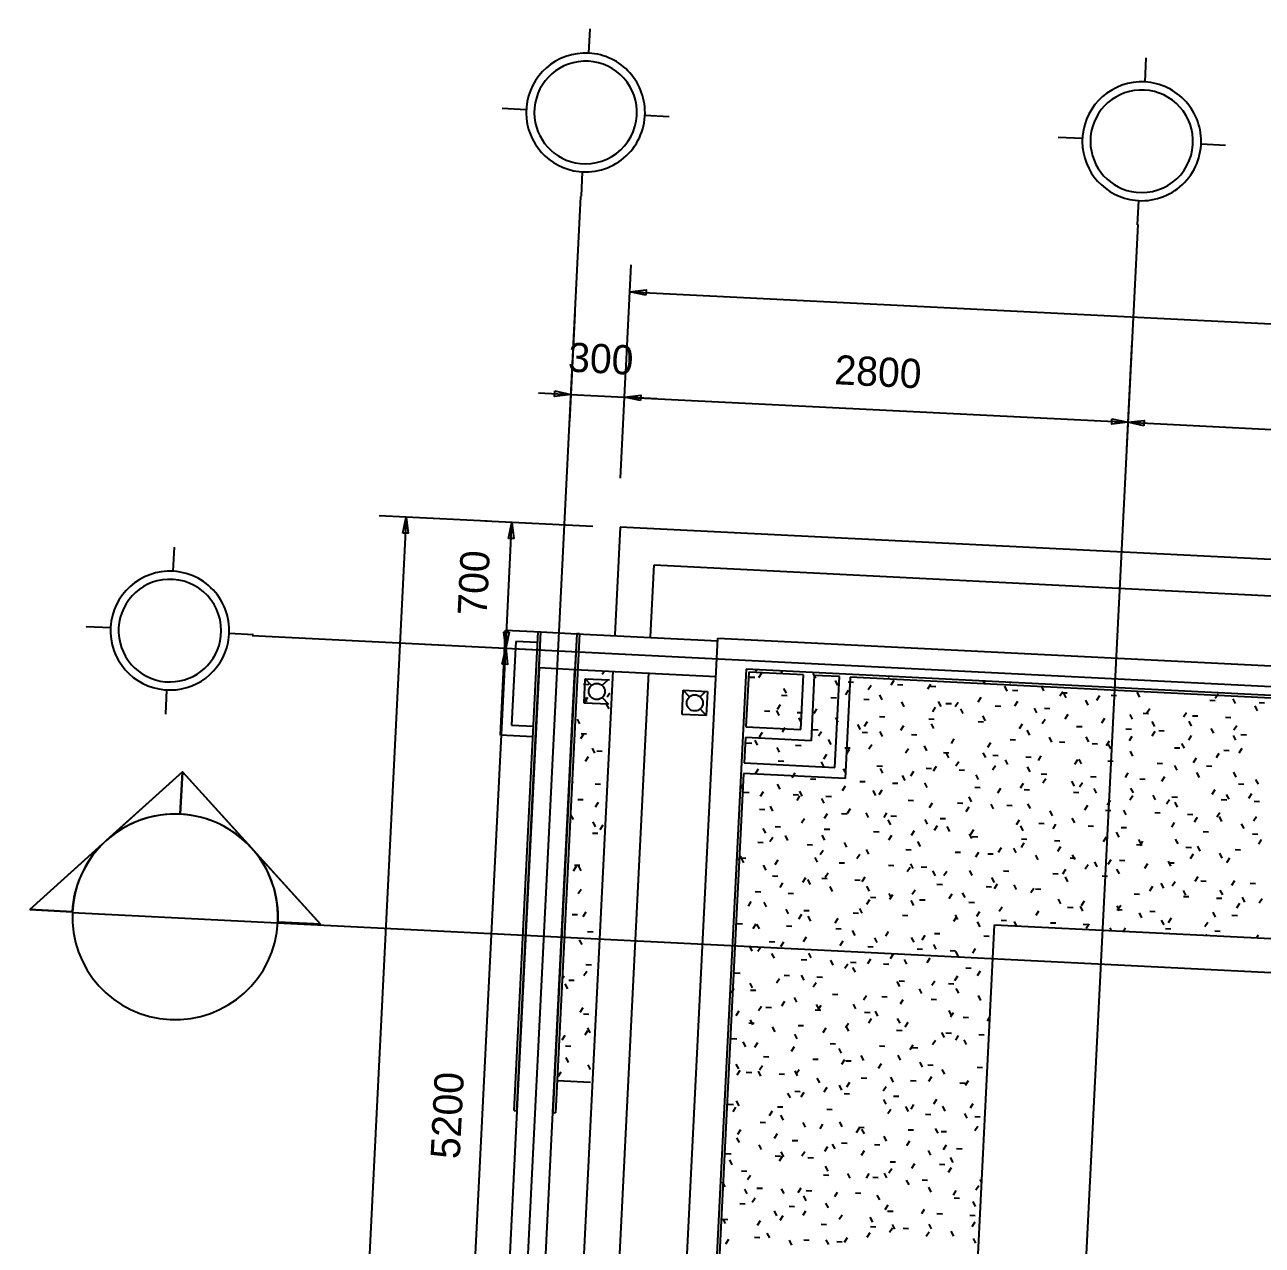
# Model space of a CAD drawing. Extents: x 549999 to 550212, y 1838161 to 1838467.
# Drawn here: x 550154.16 to 550161.04, y 1838355.11 to 1838361.9 of the extents above; entities that cross this region are included whole.
import ezdxf

# ---------------------------------------------------------------- set-up
doc = ezdxf.new("R2010")
doc.units = 0
for name, color, linetype in [('Level 13', 7, 'Continuous'), ('Level 15', 7, 'Continuous'), ('Level 17', 7, 'Continuous'), ('Level 18', 7, 'Continuous'), ('Level 19', 7, 'Continuous'), ('Level 20', 7, 'Continuous'), ('Level 27', 7, 'Continuous'), ('Level 36', 7, 'Continuous'), ('Level 4', 7, 'Continuous'), ('Level 6', 7, 'Continuous'), ('Level 8', 7, 'Continuous')]:
    doc.layers.add(name, color=color, linetype=linetype)

# ---------------------------------------------------------------- blocks, each defined once
blk = doc.blocks.new('FLOO13')
at = {"layer": 'Level 8'}
for p, q in [((1048.51, 1267.1), (-1101.49, 1267.1)), ((-1101.49, 1267.1), (-1101.49, 1207.1)), ((-1081.49, 1247.1), (1028.51, 1247.1)), ((-1081.49, 1207.1), (-1081.49, 1247.1)), ((-1101.49, 1187.1), (-1101.49, 687.1)), ((-1081.49, 687.1), (-1081.49, 1187.1))]:
    blk.add_line(p, q, dxfattribs=at)
blk = doc.blocks.new('GRID_3')
at = {"layer": 'Level 19'}
for p, q in [((0, 0.5169), (0, 0.3669)), ((-0.5169, 0), (-0.3669, 0)), ((0.5169, 0), (0.3669, 0)), ((0, -0.5169), (0, -0.3669))]:
    blk.add_line(p, q, dxfattribs=at)
for radius, start, end in [(0.3669, 86.59057, 185.41735), (0.3169, 86.59057, 185.41735), (0.3169, 3.40943, 86.59057), (0.3669, 3.40943, 86.59057), (0.3169, 275.41735, 3.40943), (0.3669, 275.41735, 3.40943), (0.3669, 185.41735, 275.41735), (0.3169, 185.41735, 275.41735)]:
    blk.add_arc((0, 0), radius, start, end, dxfattribs=at)
blk = doc.blocks.new('SECTI4')
at = {"layer": 'Level 17'}
for p, q in [((-0.635, 0.898), (-1.533, 0)), ((-1.084, 0.449), (-0.635, 0.898)), ((-0.635, 0.898), (-1.084, 0.449)), ((-0.635, 0.898), (0.263, 0)), ((-0.635, 0.898), (-0.635, 0.635)), ((-0.635, 0.635), (-0.635, 0.898)), ((-0.635, 0.635), (-0.635, 0.898)), ((-0.635, 0.898), (-0.186, 0.449)), ((-0.186, 0.449), (-0.635, 0.898)), ((-0.635, 0.898), (-0.635, 0.635)), ((-1.533, 0), (-1.1069, 0.4261)), ((-1.1069, 0.4261), (-1.533, 0)), ((-0.1631, 0.4261), (0.263, 0)), ((0.263, 0), (-0.1631, 0.4261)), ((-1.27, 0), (-1.533, 0)), ((-1.2708, 0), (-1.533, 0)), ((-1.533, 0), (-1.2708, 0)), ((0, 0), (0.263, 0)), ((0.263, 0), (0.0008, 0)), ((0.0008, 0), (0.263, 0))]:
    blk.add_line(p, q, dxfattribs=at)
for radius, start, end in [(0.635, 0, 180), (0.635, 90, 135), (0.635, 90, 135), (0.635, 45, 90), (0.635, 45, 90), (0.6358, 137.9216, 180), (0.6358, 137.9216, 180), (0.6358, 0, 42.0784), (0.6358, 0, 42.0784), (0.635, 180, 0)]:
    blk.add_arc((-0.635, 0), radius, start, end, dxfattribs=at)

msp = doc.modelspace()

# ---------------------------------------------------------------- linework, layer by layer
at = {"layer": 'Level 13'}
for p, q in [((550157.2715, 1838358.1275), (550157.2782, 1838358.2623)), ((550157.2782, 1838358.2623), (550157.413, 1838358.2556)), ((550157.3121, 1838358.2249), (550157.2782, 1838358.2623)), ((550157.3713, 1838358.2259), (550157.4045, 1838358.256)), ((550157.8158, 1838358.0641), (550157.8225, 1838358.199)), ((550157.8225, 1838358.199), (550157.9573, 1838358.1922)), ((550157.8563, 1838358.1616), (550157.8225, 1838358.199)), ((550157.9156, 1838358.1626), (550157.9488, 1838358.1927)), ((550157.9573, 1838358.1922), (550157.9506, 1838358.0574)), ((550157.4063, 1838358.1207), (550157.2715, 1838358.1275)), ((550157.3724, 1838358.1582), (550157.4063, 1838358.1207)), ((550157.9506, 1838358.0574), (550157.8158, 1838358.0641)), ((550157.9167, 1838358.0948), (550157.9506, 1838358.0574))]:
    msp.add_line(p, q, dxfattribs=at)
for centre in [(550157.3422, 1838358.1915), (550157.8865, 1838358.1282)]:
    msp.add_circle(centre, 0.045, dxfattribs=at)
at = {"layer": 'Level 15'}
for p, q in [((550157.385, 1838358.3045), (550157.3727, 1838358.2855)), ((550158.231, 1838358.3025), (550158.2258, 1838358.3125)), ((550158.3733, 1838358.3052), (550158.3665, 1838358.2945)), ((550158.1909, 1838358.2717), (550158.221, 1838358.2702)), ((550158.2564, 1838358.2927), (550158.24, 1838358.2674)), ((550158.5585, 1838358.2649), (550158.5448, 1838358.2917)), ((550158.6816, 1838358.2252), (550158.6679, 1838358.252)), ((550158.7389, 1838358.2443), (550158.769, 1838358.2428)), ((550158.9675, 1838358.269), (550158.964, 1838358.2756)), ((550158.9925, 1838358.2526), (550158.9761, 1838358.2273)), ((550159.4994, 1838358.2334), (550159.4913, 1838358.2493)), ((550159.6388, 1838358.2419), (550159.6355, 1838358.2368)), ((550157.2683, 1838358.2313), (550157.2985, 1838358.2297)), ((550157.4144, 1838358.1815), (550157.3999, 1838358.1591)), ((550158.369, 1838358.1712), (550158.3991, 1838358.1697)), ((550158.3958, 1838358.1814), (550158.382, 1838358.2083)), ((550158.7397, 1838358.1982), (550158.7233, 1838358.1729)), ((550158.8661, 1838358.2254), (550158.8497, 1838358.2001)), ((550158.9278, 1838358.1459), (550158.914, 1838358.1727)), ((550159.0128, 1838358.2306), (550159.043, 1838358.2291)), ((550159.1958, 1838358.2302), (550159.1794, 1838358.2048)), ((550159.1955, 1838358.2215), (550159.2256, 1838358.22)), ((550159.6225, 1838358.1937), (550159.6088, 1838358.2206)), ((550159.6521, 1838358.1986), (550159.6823, 1838358.1971)), ((550159.827, 1838358.1958), (550159.8132, 1838358.2226)), ((550159.9319, 1838358.1901), (550159.9155, 1838358.1648)), ((550159.9261, 1838358.1849), (550159.9562, 1838358.1834)), ((550159.9501, 1838358.1561), (550159.9363, 1838358.1829)), ((550160.1351, 1838358.1677), (550160.1187, 1838358.1423)), ((550160.2001, 1838358.1712), (550160.2302, 1838358.1697)), ((550160.359, 1838358.1602), (550160.3452, 1838358.187)), ((550160.7944, 1838358.1772), (550160.7781, 1838358.1519)), ((550157.2899, 1838358.1572), (550157.2735, 1838358.1319)), ((550157.2874, 1838358.1348), (550157.2736, 1838358.1616)), ((550157.4101, 1838358.0958), (550157.3967, 1838358.1219)), ((550158.3604, 1838358.1167), (550158.344, 1838358.0913)), ((550158.643, 1838358.1575), (550158.6731, 1838358.156)), ((550158.8256, 1838358.1484), (550158.8558, 1838358.1469)), ((550159.0509, 1838358.1062), (550159.0371, 1838358.1331)), ((550159.2229, 1838358.1038), (550159.2066, 1838358.0784)), ((550159.2553, 1838358.1082), (550159.2416, 1838358.1351)), ((550159.2823, 1838358.1256), (550159.3124, 1838358.1241)), ((550159.3494, 1838358.131), (550159.333, 1838358.1056)), ((550159.4758, 1838358.1581), (550159.4594, 1838358.1328)), ((550159.5562, 1838358.1119), (550159.5864, 1838358.1104)), ((550159.679, 1838358.1357), (550159.6627, 1838358.1104)), ((550159.7873, 1838358.0727), (550159.7736, 1838358.0995)), ((550159.8302, 1838358.0982), (550159.8603, 1838358.0967)), ((550160.0732, 1838358.1164), (550160.0594, 1838358.1433)), ((550160.748, 1838358.1438), (550160.7782, 1838358.1423)), ((550160.891, 1838358.1246), (550160.8772, 1838358.1515)), ((550161.0141, 1838358.0849), (550161.0003, 1838358.1118)), ((550161.022, 1838358.1301), (550161.0521, 1838358.1286)), ((550157.2477, 1838358.0117), (550157.234, 1838358.0385)), ((550158.2731, 1838358.0845), (550158.3032, 1838358.083)), ((550158.3561, 1838358.0584), (550158.3424, 1838358.0852)), ((550158.4558, 1838358.0753), (550158.4859, 1838358.0738)), ((550158.4792, 1838358.0187), (550158.4655, 1838358.0455)), ((550158.5636, 1838358.0942), (550158.5473, 1838358.0689)), ((550158.6837, 1838358.0207), (550158.6699, 1838358.0476)), ((550158.9124, 1838358.0525), (550158.9425, 1838358.051)), ((550159.1864, 1838358.0388), (550159.2165, 1838358.0373)), ((550159.3784, 1838358.0686), (550159.3646, 1838358.0954)), ((550159.5015, 1838358.0289), (550159.4877, 1838358.0558)), ((550159.8326, 1838358.0365), (550159.8163, 1838358.0111)), ((550159.9591, 1838358.0637), (550159.9427, 1838358.0383)), ((550160.1623, 1838358.0413), (550160.1459, 1838358.0159)), ((550160.3193, 1838358.0371), (550160.3056, 1838358.064)), ((550160.3782, 1838358.0708), (550160.4083, 1838358.0693)), ((550160.4152, 1838358.0956), (550160.3988, 1838358.0703)), ((550160.6184, 1838358.0732), (550160.602, 1838358.0479)), ((550160.6521, 1838358.0571), (550160.6823, 1838358.0556)), ((550160.8348, 1838358.048), (550160.8649, 1838358.0464)), ((550158.2612, 1838357.963), (550158.2448, 1838357.9377)), ((550158.3876, 1838357.9902), (550158.3712, 1838357.9649)), ((550158.5425, 1838357.9794), (550158.5727, 1838357.9779)), ((550158.5908, 1838357.9678), (550158.5744, 1838357.9425)), ((550158.8068, 1838357.9811), (550158.793, 1838358.0079)), ((550158.8165, 1838357.9657), (550158.8466, 1838357.9642)), ((550158.8437, 1838358.0222), (550158.8273, 1838357.9968)), ((550158.9298, 1838357.9414), (550158.9161, 1838357.9683)), ((550159.0469, 1838357.9998), (550159.0305, 1838357.9744)), ((550159.2157, 1838357.9852), (550159.2019, 1838358.012)), ((550159.4603, 1838358.0251), (550159.4905, 1838358.0236)), ((550159.7062, 1838358.0093), (550159.6898, 1838357.984)), ((550159.7477, 1838357.9496), (550159.7339, 1838357.9764)), ((550160.0083, 1838357.9977), (550160.0384, 1838357.9962)), ((550160.2823, 1838357.984), (550160.3124, 1838357.9825)), ((550160.4423, 1838357.9692), (550160.426, 1838357.9439)), ((550160.4424, 1838357.9974), (550160.4286, 1838358.0243)), ((550160.4649, 1838357.9749), (550160.4951, 1838357.9734)), ((550160.6469, 1838357.9995), (550160.6331, 1838358.0263)), ((550160.7699, 1838357.9598), (550160.7562, 1838357.9867)), ((550160.8984, 1838358.0012), (550160.882, 1838357.9758)), ((550157.2675, 1838357.954), (550157.2511, 1838357.9286)), ((550157.2546, 1838357.9573), (550157.2848, 1838357.9558)), ((550158.1726, 1838357.9064), (550158.2028, 1838357.9049)), ((550158.2351, 1838357.8936), (550158.2213, 1838357.9204)), ((550158.4466, 1838357.8927), (550158.4768, 1838357.8912)), ((550158.644, 1838357.8977), (550158.6302, 1838357.9245)), ((550158.8709, 1838357.8958), (550158.8545, 1838357.8704)), ((550159.0905, 1838357.952), (550159.1206, 1838357.9505)), ((550159.3269, 1838357.9277), (550159.3106, 1838357.9024)), ((550159.5302, 1838357.9053), (550159.5138, 1838357.88)), ((550159.6384, 1838357.9247), (550159.6686, 1838357.9231)), ((550159.8707, 1838357.9099), (550159.857, 1838357.9368)), ((550159.9124, 1838357.911), (550159.9425, 1838357.9095)), ((550160.0752, 1838357.912), (550160.0614, 1838357.9388)), ((550160.0951, 1838357.9018), (550160.1252, 1838357.9003)), ((550160.1895, 1838357.9148), (550160.1731, 1838357.8895)), ((550160.1983, 1838357.8723), (550160.1845, 1838357.8992)), ((550160.3159, 1838357.942), (550160.2995, 1838357.9167)), ((550160.6072, 1838357.8764), (550160.5934, 1838357.9032)), ((550160.6456, 1838357.9468), (550160.6292, 1838357.9214)), ((550160.893, 1838357.9201), (550160.8793, 1838357.947)), ((550160.9216, 1838357.9521), (550160.9517, 1838357.9506)), ((550157.2946, 1838357.8276), (550157.2783, 1838357.8022)), ((550157.3312, 1838357.8489), (550157.3174, 1838357.8758)), ((550157.3414, 1838357.8614), (550157.3715, 1838357.8599)), ((550158.3582, 1838357.8539), (550158.3444, 1838357.8808)), ((550158.618, 1838357.8414), (550158.6016, 1838357.816)), ((550158.7206, 1838357.879), (550158.7507, 1838357.8775)), ((550158.7444, 1838357.8686), (550158.7281, 1838357.8432)), ((550159.0741, 1838357.8733), (550159.0577, 1838357.848)), ((550159.176, 1838357.8621), (550159.1622, 1838357.8889)), ((550159.2686, 1838357.8516), (550159.2987, 1838357.8501)), ((550159.2991, 1838357.8224), (550159.2853, 1838357.8493)), ((550159.5035, 1838357.8245), (550159.4898, 1838357.8513)), ((550159.5425, 1838357.8379), (550159.5727, 1838357.8364)), ((550159.7252, 1838357.8288), (550159.7553, 1838357.8273)), ((550159.8102, 1838357.8333), (550159.7938, 1838357.8079)), ((550160.3214, 1838357.8326), (550160.3076, 1838357.8595)), ((550160.5517, 1838357.879), (550160.5818, 1838357.8775)), ((550160.7992, 1838357.8475), (550160.7828, 1838357.8222)), ((550160.8257, 1838357.8653), (550160.8558, 1838357.8638)), ((550160.9256, 1838357.8747), (550160.9092, 1838357.8494)), ((550158.2387, 1838357.7598), (550158.2224, 1838357.7345)), ((550158.3507, 1838357.8059), (550158.3809, 1838357.8044)), ((550158.6043, 1838357.7746), (550158.5906, 1838357.8014)), ((550158.7274, 1838357.7349), (550158.7137, 1838357.7618)), ((550158.8987, 1838357.7785), (550158.9288, 1838357.777)), ((550158.9319, 1838357.737), (550158.9181, 1838357.7638)), ((550159.1727, 1838357.7648), (550159.2028, 1838357.7633)), ((550159.2277, 1838357.7741), (550159.2113, 1838357.7488)), ((550159.3541, 1838357.8013), (550159.3378, 1838357.776)), ((550159.3553, 1838357.7557), (550159.3855, 1838357.7542)), ((550159.5574, 1838357.7789), (550159.541, 1838357.7535)), ((550159.6266, 1838357.7848), (550159.6129, 1838357.8117)), ((550159.7497, 1838357.7451), (550159.7359, 1838357.772)), ((550160.0135, 1838357.8108), (550159.9971, 1838357.7855)), ((550160.0355, 1838357.7889), (550160.0218, 1838357.8157)), ((550160.1818, 1838357.8059), (550160.212, 1838357.8044)), ((550160.4558, 1838357.7922), (550160.4859, 1838357.7907)), ((550160.5675, 1838357.7533), (550160.5538, 1838357.7802)), ((550160.6728, 1838357.8204), (550160.6564, 1838357.795)), ((550160.7298, 1838357.7785), (550160.7599, 1838357.777)), ((550157.2101, 1838357.6841), (550157.2048, 1838357.6944)), ((550158.442, 1838357.7374), (550158.4256, 1838357.712)), ((550158.5288, 1838357.7055), (550158.559, 1838357.704)), ((550158.8028, 1838357.6918), (550158.8329, 1838357.6903)), ((550159.055, 1838357.6973), (550159.0412, 1838357.7241)), ((550159.1013, 1838357.7469), (550159.0849, 1838357.7216)), ((550159.4639, 1838357.7014), (550159.4501, 1838357.7282)), ((550159.8119, 1838357.7329), (550159.8421, 1838357.7314)), ((550159.8374, 1838357.7068), (550159.821, 1838357.6815)), ((550159.9959, 1838357.6658), (550159.9821, 1838357.6927)), ((550160.0859, 1838357.7192), (550160.1161, 1838357.7177)), ((550160.2935, 1838357.7388), (550160.2771, 1838357.7134)), ((550160.3599, 1838357.7055), (550160.39, 1838357.704)), ((550160.4967, 1838357.7164), (550160.4803, 1838357.691)), ((550160.6906, 1838357.7136), (550160.6768, 1838357.7405)), ((550160.8951, 1838357.7157), (550160.8813, 1838357.7425)), ((550161.0181, 1838357.676), (550161.0044, 1838357.7029)), ((550157.3323, 1838357.6787), (550157.3624, 1838357.6772)), ((550158.1558, 1838357.6474), (550158.142, 1838357.6743)), ((550158.1589, 1838357.6324), (550158.1891, 1838357.6309)), ((550158.2659, 1838357.6334), (550158.2496, 1838357.608)), ((550158.3602, 1838357.6494), (550158.3465, 1838357.6763)), ((550158.4329, 1838357.6187), (550158.4631, 1838357.6172)), ((550158.4833, 1838357.6098), (550158.4695, 1838357.6366)), ((550158.722, 1838357.6653), (550158.7056, 1838357.64)), ((550158.8922, 1838357.6139), (550158.8785, 1838357.6407)), ((550158.9252, 1838357.6429), (550158.9089, 1838357.6176)), ((550158.9854, 1838357.6826), (550159.0156, 1838357.6811)), ((550159.178, 1838357.6576), (550159.1643, 1838357.6845)), ((550159.4421, 1838357.6598), (550159.4722, 1838357.6583)), ((550159.5846, 1838357.6524), (550159.5682, 1838357.6271)), ((550159.711, 1838357.6796), (550159.6946, 1838357.6543)), ((550159.7161, 1838357.6461), (550159.7462, 1838357.6446)), ((550159.99, 1838357.6324), (550160.0202, 1838357.6309)), ((550160.0406, 1838357.6844), (550160.0243, 1838357.6591)), ((550160.119, 1838357.6261), (550160.1052, 1838357.653)), ((550160.3234, 1838357.6282), (550160.3096, 1838357.655)), ((550160.7768, 1838357.6443), (550160.7604, 1838357.619)), ((550160.8554, 1838357.5926), (550160.8416, 1838357.6195)), ((550160.9079, 1838357.6781), (550160.938, 1838357.6766)), ((550160.98, 1838357.6219), (550160.9636, 1838357.5965)), ((550157.2364, 1838357.592), (550157.2665, 1838357.5905)), ((550157.349, 1838357.5747), (550157.3326, 1838357.5494)), ((550158.1395, 1838357.6062), (550158.1364, 1838357.6013)), ((550158.3206, 1838357.5264), (550158.3068, 1838357.5532)), ((550158.4692, 1838357.611), (550158.4528, 1838357.5856)), ((550158.6064, 1838357.5701), (550158.5926, 1838357.597)), ((550158.6156, 1838357.6096), (550158.6457, 1838357.6081)), ((550159.0722, 1838357.5867), (550159.1023, 1838357.5852)), ((550159.2053, 1838357.5709), (550159.1889, 1838357.5455)), ((550159.3462, 1838357.573), (550159.3763, 1838357.5715)), ((550159.4085, 1838357.5484), (550159.3921, 1838357.5231)), ((550159.4242, 1838357.5783), (550159.4104, 1838357.6052)), ((550159.5473, 1838357.5386), (550159.5335, 1838357.5655)), ((550159.6202, 1838357.5593), (550159.6503, 1838357.5578)), ((550159.7517, 1838357.5407), (550159.738, 1838357.5675)), ((550160.0678, 1838357.558), (550160.0515, 1838357.5326)), ((550160.1943, 1838357.5852), (550160.1779, 1838357.5598)), ((550160.3207, 1838357.6124), (550160.3043, 1838357.587)), ((550160.4465, 1838357.5885), (550160.4327, 1838357.6154)), ((550160.5239, 1838357.5899), (550160.5075, 1838357.5646)), ((550160.538, 1838357.605), (550160.5681, 1838357.6035)), ((550160.5696, 1838357.5489), (550160.5558, 1838357.5757)), ((550160.812, 1838357.5913), (550160.8421, 1838357.5898)), ((550160.9946, 1838357.5822), (550161.0248, 1838357.5807)), ((550157.2122, 1838357.4797), (550157.1984, 1838357.5065)), ((550158.2457, 1838357.5365), (550158.2758, 1838357.535)), ((550158.4964, 1838357.4845), (550158.48, 1838357.4592)), ((550158.6228, 1838357.5117), (550158.6064, 1838357.4864)), ((550158.7023, 1838357.5137), (550158.7325, 1838357.5122)), ((550158.7492, 1838357.5389), (550158.7328, 1838357.5136)), ((550158.8526, 1838357.4908), (550158.8388, 1838357.5176)), ((550158.9524, 1838357.5165), (550158.9361, 1838357.4911)), ((550158.9763, 1838357.5), (550159.0065, 1838357.4985)), ((550159.1801, 1838357.4532), (550159.1663, 1838357.48)), ((550159.2503, 1838357.4863), (550159.2804, 1838357.4848)), ((550159.8748, 1838357.501), (550159.8611, 1838357.5279)), ((550159.9979, 1838357.4613), (550159.9841, 1838357.4882)), ((550160.1681, 1838357.532), (550160.1983, 1838357.5304)), ((550160.2837, 1838357.5051), (550160.27, 1838357.532)), ((550160.4421, 1838357.5183), (550160.4722, 1838357.5168)), ((550160.6247, 1838357.5091), (550160.6549, 1838357.5076)), ((550160.6775, 1838357.4907), (550160.6612, 1838357.4654)), ((550160.804, 1838357.5179), (550160.7876, 1838357.4925)), ((550160.8157, 1838357.4695), (550160.802, 1838357.4964)), ((550161.0072, 1838357.4955), (550160.9908, 1838357.4701)), ((550157.3352, 1838357.44), (550157.3215, 1838357.4669)), ((550157.3762, 1838357.4483), (550157.3598, 1838357.423)), ((550158.2809, 1838357.4033), (550158.2671, 1838357.4301)), ((550158.3325, 1838357.4406), (550158.3626, 1838357.4391)), ((550158.6064, 1838357.4269), (550158.6366, 1838357.4254)), ((550158.8804, 1838357.4132), (550158.9106, 1838357.4117)), ((550158.9756, 1838357.4511), (550158.9619, 1838357.478)), ((550159.1061, 1838357.4173), (550159.0897, 1838357.3919)), ((550159.2325, 1838357.4445), (550159.2161, 1838357.4191)), ((550159.3032, 1838357.4135), (550159.2894, 1838357.4404)), ((550159.4357, 1838357.422), (550159.4193, 1838357.3967)), ((550159.6886, 1838357.4764), (550159.6722, 1838357.4511)), ((550159.7121, 1838357.4176), (550159.6983, 1838357.4444)), ((550159.7982, 1838357.4589), (550159.8284, 1838357.4574)), ((550159.8918, 1838357.454), (550159.8754, 1838357.4286)), ((550160.0722, 1838357.4452), (550160.1024, 1838357.4437)), ((550160.2549, 1838357.4361), (550160.285, 1838357.4346)), ((550160.5511, 1838357.4635), (550160.5347, 1838357.4382)), ((550160.7115, 1838357.4132), (550160.7416, 1838357.4117)), ((550160.9388, 1838357.4299), (550160.9251, 1838357.4567)), ((550157.3186, 1838357.4048), (550157.3487, 1838357.4033)), ((550158.2366, 1838357.3539), (550158.2667, 1838357.3524)), ((550158.3203, 1838357.3805), (550158.3039, 1838357.3552)), ((550158.404, 1838357.3636), (550158.3902, 1838357.3905)), ((550158.6084, 1838357.3657), (550158.5947, 1838357.3925)), ((550158.7315, 1838357.326), (550158.7177, 1838357.3529)), ((550158.9796, 1838357.3901), (550158.9633, 1838357.3647)), ((550159.1404, 1838357.3301), (550159.1267, 1838357.3569)), ((550159.4263, 1838357.3738), (550159.4125, 1838357.4007)), ((550159.4284, 1838357.3858), (550159.4585, 1838357.3843)), ((550159.7157, 1838357.35), (550159.6994, 1838357.3246)), ((550159.7024, 1838357.3721), (550159.7325, 1838357.3706)), ((550159.885, 1838357.363), (550159.9151, 1838357.3615)), ((550160.1718, 1838357.3819), (550160.1555, 1838357.3566)), ((550160.2441, 1838357.382), (550160.2303, 1838357.4089)), ((550160.3672, 1838357.3424), (550160.3534, 1838357.3692)), ((550160.3751, 1838357.3595), (550160.3587, 1838357.3342)), ((550160.5716, 1838357.3444), (550160.5579, 1838357.3713)), ((550160.9855, 1838357.3995), (550161.0156, 1838357.398)), ((550161.0344, 1838357.369), (550161.018, 1838357.3437)), ((550158.1443, 1838357.2765), (550158.1279, 1838357.2512)), ((550158.5106, 1838357.3402), (550158.5407, 1838357.3387)), ((550158.6004, 1838357.3085), (550158.584, 1838357.2832)), ((550158.8036, 1838357.2861), (550158.7872, 1838357.2607)), ((550158.8546, 1838357.2863), (550158.8408, 1838357.3132)), ((550159.0585, 1838357.3128), (550159.0886, 1838357.3113)), ((550159.3325, 1838357.2991), (550159.3626, 1838357.2976)), ((550159.4629, 1838357.2956), (550159.4465, 1838357.2703)), ((550159.5151, 1838357.2899), (550159.5453, 1838357.2884)), ((550159.5893, 1838357.3228), (550159.573, 1838357.2974)), ((550159.6724, 1838357.2945), (550159.6587, 1838357.3214)), ((550159.7955, 1838357.2548), (550159.7817, 1838357.2817)), ((550159.919, 1838357.3276), (550159.9026, 1838357.3022)), ((550160, 1838357.2569), (550159.9862, 1838357.2837)), ((550160.3416, 1838357.3402), (550160.3718, 1838357.3387)), ((550160.6156, 1838357.3265), (550160.6458, 1838357.325)), ((550160.6551, 1838357.2875), (550160.6387, 1838357.2621)), ((550160.6947, 1838357.3047), (550160.6809, 1838357.3316)), ((550160.8178, 1838357.2651), (550160.804, 1838357.2919)), ((550160.8896, 1838357.3128), (550160.9197, 1838357.3113)), ((550157.2274, 1838357.2179), (550157.211, 1838357.1925)), ((550157.2181, 1838357.2267), (550157.2483, 1838357.2252)), ((550157.2559, 1838357.1938), (550157.2422, 1838357.2207)), ((550158.1407, 1838357.2671), (550158.1708, 1838357.2656)), ((550158.1599, 1838357.2385), (550158.1461, 1838357.2653)), ((550158.2829, 1838357.1988), (550158.2692, 1838357.2257)), ((550158.3475, 1838357.2541), (550158.3311, 1838357.2288)), ((550158.5688, 1838357.2426), (550158.555, 1838357.2694)), ((550158.6886, 1838357.2397), (550158.7188, 1838357.2382)), ((550158.9626, 1838357.226), (550158.9928, 1838357.2245)), ((550159.0836, 1838357.214), (550159.0673, 1838357.1887)), ((550159.1008, 1838357.207), (550159.087, 1838357.2339)), ((550159.1453, 1838357.2169), (550159.1754, 1838357.2154)), ((550159.9718, 1838357.2671), (550160.0019, 1838357.2656)), ((550160.0726, 1838357.2283), (550160.0562, 1838357.203)), ((550160.123, 1838357.2172), (550160.1093, 1838357.2441)), ((550160.199, 1838357.2555), (550160.1826, 1838357.2302)), ((550160.2461, 1838357.1776), (550160.2324, 1838357.2044)), ((550160.2457, 1838357.2534), (550160.2759, 1838357.2519)), ((550160.4023, 1838357.2331), (550160.3859, 1838357.2077)), ((550160.532, 1838357.2213), (550160.5182, 1838357.2482)), ((550160.5197, 1838357.2397), (550160.5499, 1838357.2382)), ((550160.8583, 1838357.265), (550160.842, 1838357.2397)), ((550158.3188, 1838357.1666), (550158.3489, 1838357.1651)), ((550158.5011, 1838357.1549), (550158.4847, 1838357.1295)), ((550158.5291, 1838357.1195), (550158.5153, 1838357.1464)), ((550158.5927, 1838357.1529), (550158.6229, 1838357.1514)), ((550158.6275, 1838357.1821), (550158.6112, 1838357.1567)), ((550158.7754, 1838357.1438), (550158.8055, 1838357.1423)), ((550158.8308, 1838357.1596), (550158.8144, 1838357.1343)), ((550159.2238, 1838357.1673), (550159.2101, 1838357.1942)), ((550159.2869, 1838357.1916), (550159.2705, 1838357.1663)), ((550159.4283, 1838357.1694), (550159.4145, 1838357.1962)), ((550159.5514, 1838357.1297), (550159.5376, 1838357.1566)), ((550159.6019, 1838357.194), (550159.632, 1838357.1925)), ((550159.8759, 1838357.1803), (550159.906, 1838357.1788)), ((550159.9462, 1838357.2011), (550159.9298, 1838357.1758)), ((550159.9603, 1838357.1338), (550159.9465, 1838357.1607)), ((550160.1499, 1838357.1667), (550160.18, 1838357.1651)), ((550160.6823, 1838357.161), (550160.6659, 1838357.1357)), ((550160.6978, 1838357.1393), (550160.7279, 1838357.1378)), ((550160.8855, 1838357.1386), (550160.8692, 1838357.1133)), ((550157.2546, 1838357.0914), (550157.2382, 1838357.0661)), ((550158.2229, 1838357.0799), (550158.253, 1838357.0784)), ((550158.3747, 1838357.1277), (550158.3583, 1838357.1023)), ((550158.4055, 1838357.0707), (550158.4357, 1838357.0692)), ((550158.6522, 1838357.0798), (550158.6384, 1838357.1067)), ((550158.8566, 1838357.0819), (550158.8429, 1838357.1087)), ((550158.9797, 1838357.0422), (550158.966, 1838357.0691)), ((550159.1108, 1838357.0876), (550159.0944, 1838357.0623)), ((550159.232, 1838357.121), (550159.2622, 1838357.1195)), ((550159.3886, 1838357.0463), (550159.3749, 1838357.0732)), ((550159.506, 1838357.1073), (550159.5361, 1838357.1058)), ((550159.5669, 1838357.1196), (550159.5505, 1838357.0942)), ((550159.6745, 1838357.0901), (550159.6607, 1838357.1169)), ((550159.7701, 1838357.0971), (550159.7538, 1838357.0718)), ((550159.78, 1838357.0936), (550159.8101, 1838357.0921)), ((550160.4294, 1838357.1067), (550160.4131, 1838357.0813)), ((550160.4923, 1838357.0982), (550160.4785, 1838357.1251)), ((550160.5559, 1838357.1339), (550160.5395, 1838357.1085)), ((550160.6154, 1838357.0586), (550160.6016, 1838357.0854)), ((550160.8198, 1838357.0606), (550160.8061, 1838357.0875)), ((550160.9718, 1838357.1256), (550161.0019, 1838357.1241)), ((550158.1987, 1838357.0237), (550158.1823, 1838356.9983)), ((550158.285, 1838356.9944), (550158.2712, 1838357.0212)), ((550158.858, 1838357.0332), (550158.8416, 1838357.0079)), ((550158.8622, 1838357.0479), (550158.8923, 1838357.0464)), ((550158.9844, 1838357.0604), (550158.968, 1838357.0351)), ((550159.1028, 1838357.0026), (550159.089, 1838357.0294)), ((550159.1361, 1838357.0342), (550159.1663, 1838357.0327)), ((550159.314, 1838357.0652), (550159.2977, 1838357.0398)), ((550159.4101, 1838357.0205), (550159.4403, 1838357.019)), ((550159.9206, 1838357.0107), (550159.9069, 1838357.0376)), ((550160.0437, 1838356.9711), (550160.0299, 1838356.9979)), ((550160.0502, 1838357.0251), (550160.0338, 1838356.9997)), ((550160.2482, 1838356.9731), (550160.2344, 1838357)), ((550160.2534, 1838357.0027), (550160.237, 1838356.9773)), ((550160.3279, 1838357.0662), (550160.3581, 1838357.0647)), ((550160.6019, 1838357.0525), (550160.6321, 1838357.051)), ((550160.7846, 1838357.0434), (550160.8147, 1838357.0419)), ((550160.9127, 1838357.0122), (550160.8963, 1838356.9868)), ((550160.9429, 1838357.021), (550160.9291, 1838357.0478)), ((550161.0391, 1838357.0394), (550161.0228, 1838357.014)), ((550157.2044, 1838356.9527), (550157.2346, 1838356.9512)), ((550157.2817, 1838356.965), (550157.2654, 1838356.9397)), ((550158.4081, 1838356.9547), (550158.3943, 1838356.9816)), ((550158.4787, 1838356.9516), (550158.4623, 1838356.9263)), ((550158.4923, 1838356.9749), (550158.5224, 1838356.9733)), ((550158.5311, 1838356.915), (550158.5174, 1838356.9419)), ((550158.6819, 1838356.9292), (550158.6656, 1838356.9039)), ((550158.7663, 1838356.9612), (550158.7964, 1838356.9597)), ((550158.817, 1838356.9588), (550158.8032, 1838356.9856)), ((550159.0402, 1838356.9475), (550159.0704, 1838356.946)), ((550159.3412, 1838356.9388), (550159.3249, 1838356.9134)), ((550159.349, 1838356.9232), (550159.3352, 1838356.9501)), ((550159.4677, 1838356.9659), (550159.4513, 1838356.9406)), ((550159.5941, 1838356.9931), (550159.5777, 1838356.9678)), ((550159.7973, 1838356.9707), (550159.7809, 1838356.9454)), ((550159.9581, 1838356.9931), (550159.9882, 1838356.9916)), ((550160.2321, 1838356.9794), (550160.2622, 1838356.9779)), ((550160.3712, 1838356.9334), (550160.3575, 1838356.9603)), ((550160.4147, 1838356.9703), (550160.4448, 1838356.9688)), ((550160.5334, 1838356.9306), (550160.5171, 1838356.9053)), ((550160.7802, 1838356.9375), (550160.7664, 1838356.9644)), ((550160.8713, 1838356.9475), (550160.9015, 1838356.946)), ((550158.1224, 1838356.9018), (550158.1526, 1838356.9003)), ((550158.2258, 1838356.8973), (550158.2095, 1838356.8719)), ((550158.2453, 1838356.8713), (550158.2316, 1838356.8981)), ((550158.3964, 1838356.8881), (550158.4265, 1838356.8866)), ((550158.6704, 1838356.8744), (550158.7005, 1838356.8729)), ((550158.7773, 1838356.8357), (550158.7635, 1838356.8626)), ((550159.4721, 1838356.8836), (550159.4583, 1838356.9104)), ((550159.5882, 1838356.9201), (550159.6183, 1838356.9186)), ((550159.6751, 1838356.8884), (550159.6627, 1838356.9125)), ((550159.8622, 1838356.9064), (550159.8923, 1838356.9049)), ((550160.0448, 1838356.8972), (550160.075, 1838356.8957)), ((550160.0774, 1838356.8987), (550160.061, 1838356.8733)), ((550160.2023, 1838356.8621), (550160.1947, 1838356.8769)), ((550160.2806, 1838356.8762), (550160.2693, 1838356.8587)), ((550160.4943, 1838356.8938), (550160.4806, 1838356.9206)), ((550160.5015, 1838356.8744), (550160.5316, 1838356.8729)), ((550160.7367, 1838356.9082), (550160.7203, 1838356.8828)), ((550160.7754, 1838356.8607), (550160.8056, 1838356.8592)), ((550157.26, 1838356.7849), (550157.2462, 1838356.8118)), ((550157.2912, 1838356.8568), (550157.3213, 1838356.8553)), ((550158.3005, 1838356.8013), (550158.3306, 1838356.7998)), ((550158.3795, 1838356.798), (550158.3631, 1838356.7727)), ((550158.5059, 1838356.8252), (550158.4895, 1838356.7999)), ((550158.7091, 1838356.8028), (550158.6927, 1838356.7775)), ((550158.9004, 1838356.7961), (550158.8866, 1838356.8229)), ((550158.962, 1838356.8572), (550158.9456, 1838356.8318)), ((550159.1049, 1838356.7981), (550159.0911, 1838356.8249)), ((550159.1652, 1838356.8348), (550159.1488, 1838356.8094)), ((550159.2183, 1838356.847), (550159.2485, 1838356.8455)), ((550159.4923, 1838356.8333), (550159.5224, 1838356.8318)), ((550160.7296, 1838356.8357), (550160.7267, 1838356.8413)), ((550161.0167, 1838356.8362), (550161.0074, 1838356.8218)), ((550158.2057, 1838356.7482), (550158.1919, 1838356.7751)), ((550158.253, 1838356.7708), (550158.2367, 1838356.7455)), ((550158.3287, 1838356.7085), (550158.315, 1838356.7354)), ((550158.5332, 1838356.7106), (550158.5194, 1838356.7374)), ((550158.8485, 1838356.7739), (550158.8786, 1838356.7724)), ((550158.9892, 1838356.7308), (550158.9728, 1838356.7054)), ((550159.1224, 1838356.7602), (550159.1526, 1838356.7587)), ((550159.2279, 1838356.7584), (550159.2142, 1838356.7853)), ((550159.3051, 1838356.7511), (550159.3352, 1838356.7496)), ((550159.351, 1838356.7188), (550159.3373, 1838356.7456)), ((550159.4452, 1838356.7627), (550159.4289, 1838356.7374)), ((550157.282, 1838356.6741), (550157.3122, 1838356.6726)), ((550158.4786, 1838356.7009), (550158.5087, 1838356.6994)), ((550158.6563, 1838356.6709), (550158.6425, 1838356.6978)), ((550158.7363, 1838356.6764), (550158.7199, 1838356.651)), ((550158.7526, 1838356.6872), (550158.7827, 1838356.6857)), ((550158.7794, 1838356.6313), (550158.7656, 1838356.6581)), ((550158.8627, 1838356.7036), (550158.8464, 1838356.6782)), ((550158.9352, 1838356.6781), (550158.9654, 1838356.6765)), ((550159.0652, 1838356.675), (550159.0514, 1838356.7019)), ((550159.1924, 1838356.7083), (550159.176, 1838356.683)), ((550159.3919, 1838356.6552), (550159.422, 1838356.6537)), ((550157.1601, 1838356.6082), (550157.1497, 1838356.5922)), ((550157.1862, 1838356.5874), (550157.2163, 1838356.5859)), ((550157.2865, 1838356.6354), (550157.2701, 1838356.61)), ((550158.1087, 1838356.6278), (550158.1389, 1838356.6263)), ((550158.357, 1838356.5948), (550158.3407, 1838356.5695)), ((550158.3827, 1838356.6141), (550158.4128, 1838356.6126)), ((550158.4935, 1838356.5875), (550158.4798, 1838356.6144)), ((550158.5654, 1838356.605), (550158.5955, 1838356.6035)), ((550159.346, 1838356.6091), (550159.3296, 1838356.5837)), ((550159.4724, 1838356.6363), (550159.4561, 1838356.6109)), ((550157.1807, 1838356.5388), (550157.1669, 1838356.5656)), ((550158.1042, 1838356.5404), (550158.0878, 1838356.5151)), ((550158.2077, 1838356.5438), (550158.1939, 1838356.5706)), ((550158.1955, 1838356.5319), (550158.2256, 1838356.5304)), ((550158.5603, 1838356.5724), (550158.5439, 1838356.547)), ((550159.0255, 1838356.5519), (550159.0118, 1838356.5788)), ((550159.022, 1838356.5822), (550159.0521, 1838356.5807)), ((550159.1486, 1838356.5123), (550159.1348, 1838356.5391)), ((550159.2196, 1838356.5819), (550159.2032, 1838356.5566)), ((550159.296, 1838356.5685), (550159.3261, 1838356.567)), ((550159.3531, 1838356.5143), (550159.3393, 1838356.5412)), ((550158.3842, 1838356.4684), (550158.3678, 1838356.443)), ((550158.4539, 1838356.4644), (550158.4401, 1838356.4913)), ((550158.5769, 1838356.4248), (550158.5632, 1838356.4516)), ((550158.6521, 1838356.5091), (550158.6823, 1838356.5076)), ((550158.7814, 1838356.4268), (550158.7676, 1838356.4537)), ((550158.8403, 1838356.5003), (550158.8239, 1838356.475)), ((550158.9261, 1838356.4954), (550158.9562, 1838356.4939)), ((550159.0435, 1838356.4779), (550159.0272, 1838356.4526)), ((550159.2001, 1838356.4817), (550159.2302, 1838356.4802)), ((550159.4761, 1838356.4746), (550159.4624, 1838356.5015)), ((550157.2641, 1838356.4321), (550157.2477, 1838356.4068)), ((550157.2684, 1838356.4002), (550157.2985, 1838356.3987)), ((550158.1314, 1838356.414), (550158.115, 1838356.3886)), ((550158.2578, 1838356.4412), (550158.2414, 1838356.4158)), ((550158.2822, 1838356.436), (550158.3124, 1838356.4345)), ((550158.5562, 1838356.4223), (550158.5864, 1838356.4208)), ((550158.5875, 1838356.446), (550158.5711, 1838356.4206)), ((550158.8302, 1838356.4086), (550158.8603, 1838356.4071)), ((550158.9045, 1838356.3871), (550158.8907, 1838356.414)), ((550159.3134, 1838356.3912), (550159.2996, 1838356.4181)), ((550159.3236, 1838356.4059), (550159.3072, 1838356.3805)), ((550159.3782, 1838356.3812), (550159.4083, 1838356.3797)), ((550159.5268, 1838356.3834), (550159.5104, 1838356.3581)), ((550157.3058, 1838356.2947), (550157.292, 1838356.3215)), ((550158.1864, 1838356.3493), (550158.2165, 1838356.3478)), ((550158.2097, 1838356.3393), (550158.196, 1838356.3661)), ((550158.3328, 1838356.2996), (550158.3191, 1838356.3265)), ((550158.4603, 1838356.3356), (550158.4905, 1838356.3341)), ((550158.6146, 1838356.3195), (550158.5983, 1838356.2942)), ((550158.7411, 1838356.3467), (550158.7247, 1838356.3214)), ((550158.7417, 1838356.3037), (550158.728, 1838356.3306)), ((550158.8675, 1838356.3739), (550158.8511, 1838356.3486)), ((550159.0276, 1838356.3475), (550159.0138, 1838356.3743)), ((550159.0707, 1838356.3515), (550159.0544, 1838356.3261)), ((550157.1648, 1838356.2785), (550157.1485, 1838356.2532)), ((550157.2913, 1838356.3057), (550157.2749, 1838356.2804)), ((550158.0905, 1838356.2625), (550158.1206, 1838356.261)), ((550158.1701, 1838356.2162), (550158.1563, 1838356.2431)), ((550158.4559, 1838356.26), (550158.4421, 1838356.2868)), ((550159.0083, 1838356.3082), (550159.0384, 1838356.3067)), ((550159.2243, 1838356.2522), (550159.208, 1838356.2269)), ((550159.2737, 1838356.2681), (550159.26, 1838356.295)), ((550159.2823, 1838356.2945), (550159.3124, 1838356.293)), ((550159.3508, 1838356.2794), (550159.3344, 1838356.2541)), ((550159.3968, 1838356.2285), (550159.383, 1838356.2553)), ((550159.4649, 1838356.2854), (550159.4951, 1838356.2838)), ((550157.1679, 1838356.2221), (550157.198, 1838356.2206)), ((550158.2354, 1838356.238), (550158.219, 1838356.2126)), ((550158.4386, 1838356.2155), (550158.4222, 1838356.1902)), ((550158.6384, 1838356.2351), (550158.6686, 1838356.2336)), ((550158.7021, 1838356.1806), (550158.6883, 1838356.2075)), ((550158.9124, 1838356.2214), (550158.9425, 1838356.2199)), ((550159.0979, 1838356.2251), (550159.0815, 1838356.1997)), ((550159.095, 1838356.2123), (550159.1252, 1838356.2108)), ((550157.1848, 1838356.1299), (550157.171, 1838356.1567)), ((550157.3078, 1838356.0902), (550157.2941, 1838356.117)), ((550158.1304, 1838356.0931), (550158.1166, 1838356.12)), ((550158.2626, 1838356.1115), (550158.2462, 1838356.0862)), ((550158.2685, 1838356.1621), (550158.2987, 1838356.1605)), ((550158.5425, 1838356.1484), (550158.5727, 1838356.1469)), ((550158.7186, 1838356.1435), (550158.7023, 1838356.1181)), ((550158.7252, 1838356.1392), (550158.7553, 1838356.1377)), ((550158.8252, 1838356.141), (550158.8114, 1838356.1678)), ((550158.9219, 1838356.1211), (550158.9055, 1838356.0957)), ((550159.0296, 1838356.143), (550159.0158, 1838356.1699)), ((550159.1527, 1838356.1034), (550159.1389, 1838356.1302)), ((550159.1818, 1838356.1164), (550159.2119, 1838356.1149)), ((550157.1424, 1838356.0753), (550157.126, 1838356.0499)), ((550158.1361, 1838356.0843), (550158.1198, 1838356.059)), ((550158.1727, 1838356.0753), (550158.2028, 1838356.0738)), ((550158.2535, 1838356.0535), (550158.2397, 1838356.0803)), ((550158.3553, 1838356.0662), (550158.3854, 1838356.0647)), ((550158.458, 1838356.0555), (550158.4442, 1838356.0824)), ((550158.4658, 1838356.0891), (550158.4494, 1838356.0638)), ((550158.581, 1838356.0158), (550158.5673, 1838356.0427)), ((550158.8119, 1838356.0433), (550158.8421, 1838356.0418)), ((550158.9899, 1838356.0199), (550158.9762, 1838356.0468)), ((550159.2019, 1838356.049), (550159.1855, 1838356.0237)), ((550159.2758, 1838356.0637), (550159.262, 1838356.0905)), ((550159.4558, 1838356.1027), (550159.4859, 1838356.1012)), ((550158.4421, 1838355.9703), (550158.4722, 1838355.9688)), ((550158.6194, 1838355.9899), (550158.603, 1838355.9645)), ((550158.7041, 1838355.9762), (550158.6904, 1838356.003)), ((550158.7458, 1838356.0171), (550158.7295, 1838355.9917)), ((550158.9491, 1838355.9946), (550158.9327, 1838355.9693)), ((550159.0859, 1838356.0296), (550159.1161, 1838356.0281)), ((550159.3599, 1838356.0159), (550159.39, 1838356.0144)), ((550159.4052, 1838356.0266), (550159.3888, 1838356.0012)), ((550159.5086, 1838356.0103), (550159.5082, 1838356.0112)), ((550158.1325, 1838355.8887), (550158.1187, 1838355.9155)), ((550158.4183, 1838355.9324), (550158.4045, 1838355.9593)), ((550158.493, 1838355.9627), (550158.4766, 1838355.9373)), ((550158.716, 1838355.9566), (550158.7462, 1838355.9551)), ((550158.9503, 1838355.8969), (550158.9365, 1838355.9237)), ((550158.99, 1838355.9429), (550159.0202, 1838355.9414)), ((550159.2291, 1838355.9226), (550159.2127, 1838355.8972)), ((550159.4323, 1838355.9002), (550159.416, 1838355.8748)), ((550158.0722, 1838355.8972), (550158.1023, 1838355.8957)), ((550158.1137, 1838355.8811), (550158.0973, 1838355.8558)), ((550158.3169, 1838355.8587), (550158.3006, 1838355.8333)), ((550158.3462, 1838355.8835), (550158.3763, 1838355.882)), ((550158.3786, 1838355.8093), (550158.3649, 1838355.8362)), ((550158.6202, 1838355.8698), (550158.6503, 1838355.8683)), ((550158.9763, 1838355.8682), (550158.9599, 1838355.8429)), ((550159.0734, 1838355.8572), (550159.0596, 1838355.884)), ((550159.1027, 1838355.8954), (550159.0863, 1838355.8701)), ((550159.1681, 1838355.8424), (550159.1982, 1838355.8409)), ((550159.2778, 1838355.8592), (550159.2641, 1838355.8861)), ((550159.4009, 1838355.8196), (550159.3871, 1838355.8464)), ((550159.4421, 1838355.8287), (550159.4722, 1838355.8272)), ((550158.2503, 1838355.7968), (550158.2804, 1838355.7952)), ((550158.5017, 1838355.7697), (550158.4879, 1838355.7965)), ((550158.597, 1838355.7866), (550158.5806, 1838355.7613)), ((550158.7062, 1838355.7717), (550158.6924, 1838355.7986)), ((550158.8002, 1838355.7642), (550158.7838, 1838355.7389)), ((550158.7982, 1838355.7694), (550158.8284, 1838355.7678)), ((550159.2382, 1838355.7362), (550159.2244, 1838355.763)), ((550159.4595, 1838355.7737), (550159.4432, 1838355.7484)), ((550158.1345, 1838355.6842), (550158.1207, 1838355.7111)), ((550158.1409, 1838355.7547), (550158.1245, 1838355.7293)), ((550158.3441, 1838355.7323), (550158.3278, 1838355.7069)), ((550158.4284, 1838355.6963), (550158.4585, 1838355.6948)), ((550158.8292, 1838355.7321), (550158.8155, 1838355.7589)), ((550158.9523, 1838355.6924), (550158.9386, 1838355.7193)), ((550159.0803, 1838355.6922), (550159.0639, 1838355.6668)), ((550159.0722, 1838355.7557), (550159.1024, 1838355.7542)), ((550159.2549, 1838355.7465), (550159.285, 1838355.745)), ((550158.0585, 1838355.6232), (550158.0886, 1838355.6217)), ((550158.2576, 1838355.6446), (550158.2438, 1838355.6714)), ((550158.3807, 1838355.6049), (550158.3669, 1838355.6317)), ((550158.4978, 1838355.633), (550158.4814, 1838355.6077)), ((550158.6242, 1838355.6602), (550158.6078, 1838355.6349)), ((550158.6665, 1838355.6486), (550158.6527, 1838355.6755)), ((550158.7024, 1838355.6826), (550158.7325, 1838355.6811)), ((550158.8274, 1838355.6378), (550158.811, 1838355.6124)), ((550158.885, 1838355.6735), (550158.9151, 1838355.672)), ((550159.1985, 1838355.6131), (550159.1847, 1838355.6399)), ((550159.2835, 1838355.6697), (550159.2671, 1838355.6444)), ((550159.3416, 1838355.6506), (550159.3718, 1838355.6491)), ((550158.0948, 1838355.5611), (550158.0811, 1838355.588)), ((550158.3325, 1838355.6095), (550158.3626, 1838355.608)), ((550158.3713, 1838355.6058), (550158.355, 1838355.5805)), ((550158.5151, 1838355.6004), (550158.5453, 1838355.5989)), ((550158.9718, 1838355.5776), (550159.0019, 1838355.5761)), ((550159.1074, 1838355.5657), (550159.0911, 1838355.5404)), ((550159.2457, 1838355.5639), (550159.2759, 1838355.5624)), ((550159.3216, 1838355.5734), (550159.3078, 1838355.6003)), ((550158.1453, 1838355.5273), (550158.1754, 1838355.5258)), ((550158.1953, 1838355.5018), (550158.1789, 1838355.4765)), ((550158.6019, 1838355.5045), (550158.632, 1838355.503)), ((550158.6268, 1838355.5256), (550158.6131, 1838355.5524)), ((550158.7499, 1838355.4859), (550158.7362, 1838355.5128)), ((550158.8546, 1838355.5114), (550158.8382, 1838355.486)), ((550158.8759, 1838355.4908), (550158.906, 1838355.4893)), ((550158.9544, 1838355.4879), (550158.9406, 1838355.5148)), ((550158.981, 1838355.5386), (550158.9647, 1838355.5132)), ((550159.3107, 1838355.5433), (550159.2943, 1838355.518)), ((550158.0552, 1838355.4381), (550158.0414, 1838355.4649)), ((550158.1783, 1838355.3984), (550158.1645, 1838355.4252)), ((550158.232, 1838355.4314), (550158.2622, 1838355.4299)), ((550158.3827, 1838355.4004), (550158.3689, 1838355.4273)), ((550158.4753, 1838355.4298), (550158.459, 1838355.4044)), ((550158.506, 1838355.4177), (550158.5361, 1838355.4162)), ((550159.0775, 1838355.4483), (550159.0637, 1838355.4751)), ((550159.1498, 1838355.4771), (550159.18, 1838355.4756)), ((550159.2005, 1838355.4086), (550159.1868, 1838355.4355)), ((550159.3379, 1838355.4169), (550159.3215, 1838355.3915)), ((550159.4643, 1838355.4441), (550159.4479, 1838355.4187)), ((550159.4812, 1838355.4624), (550159.4726, 1838355.4792)), ((550158.2225, 1838355.3754), (550158.2061, 1838355.3501)), ((550158.5058, 1838355.3608), (550158.492, 1838355.3876)), ((550158.6289, 1838355.3211), (550158.6151, 1838355.348)), ((550158.6786, 1838355.4074), (550158.6622, 1838355.382)), ((550158.78, 1838355.4041), (550158.8101, 1838355.4025)), ((550158.9147, 1838355.3649), (550158.9009, 1838355.3917)), ((550159.3279, 1838355.3767), (550159.3581, 1838355.3752)), ((550159.4467, 1838355.3293), (550159.4329, 1838355.3561)), ((550158.1361, 1838355.3447), (550158.1663, 1838355.3432)), ((550158.343, 1838355.2774), (550158.3293, 1838355.3042)), ((550158.4101, 1838355.331), (550158.4402, 1838355.3295)), ((550158.5025, 1838355.3034), (550158.4861, 1838355.278)), ((550158.7057, 1838355.2809), (550158.6894, 1838355.2556)), ((550158.9586, 1838355.3353), (550158.9422, 1838355.31)), ((550158.9581, 1838355.3036), (550158.9882, 1838355.3021)), ((550159.1618, 1838355.3129), (550159.1455, 1838355.2875)), ((550159.232, 1838355.2899), (550159.2622, 1838355.2884)), ((550159.4147, 1838355.2808), (550159.4448, 1838355.2793)), ((550158.0402, 1838355.2579), (550158.0704, 1838355.2564)), ((550158.0572, 1838355.2336), (550158.0435, 1838355.2605)), ((550158.2497, 1838355.249), (550158.2333, 1838355.2236)), ((550158.3761, 1838355.2762), (550158.3597, 1838355.2508)), ((550158.5882, 1838355.2305), (550158.6183, 1838355.229)), ((550158.875, 1838355.2418), (550158.8613, 1838355.2686)), ((550158.8622, 1838355.2168), (550158.8923, 1838355.2153)), ((550158.9981, 1838355.2021), (550158.9844, 1838355.229)), ((550159.2026, 1838355.2042), (550159.1888, 1838355.231)), ((550159.4419, 1838355.2408), (550159.4255, 1838355.2155)), ((550158.0736, 1838355.145), (550158.0573, 1838355.1196)), ((550158.2183, 1838355.1575), (550158.2485, 1838355.156)), ((550158.3034, 1838355.1543), (550158.2896, 1838355.1811)), ((550158.4265, 1838355.1146), (550158.4127, 1838355.1415)), ((550158.4923, 1838355.1438), (550158.5224, 1838355.1423)), ((550158.6309, 1838355.1166), (550158.6172, 1838355.1435)), ((550158.7329, 1838355.1545), (550158.7166, 1838355.1292)), ((550158.8594, 1838355.1817), (550158.843, 1838355.1564)), ((550158.9858, 1838355.2089), (550158.9694, 1838355.1835)), ((550159.0448, 1838355.2077), (550159.075, 1838355.2062)), ((550159.189, 1838355.1865), (550159.1726, 1838355.1611)), ((550159.3257, 1838355.1645), (550159.3119, 1838355.1913)), ((550159.4487, 1838355.1248), (550159.435, 1838355.1517)), ((550158.675, 1838355.1346), (550158.7051, 1838355.1331))]:
    msp.add_line(p, q, dxfattribs=at)
at = {"layer": 'Level 17'}
msp.add_line((550154.4264, 1838356.9627), (550155.568, 1838356.9056), dxfattribs=at)
at = {"layer": 'Level 18'}
for p, q in [((550157.2521, 1838360.9429), (550156.1912, 1838339.7214)), ((550160.3482, 1838360.7881), (550159.2873, 1838339.5666)), ((550155.428, 1838358.5025), (550184.5614, 1838357.046))]:
    msp.add_line(p, q, dxfattribs=at)
at = {"layer": 'Level 20'}
for p, q in [((550157.5035, 1838359.9639), (550157.5335, 1838360.5631)), ((550157.526, 1838360.4133), (550178.9992, 1838359.3398)), ((550157.2196, 1838360.292), (550157.1896, 1838359.6928)), ((550160.3157, 1838360.1372), (550160.2857, 1838359.538)), ((550160.3157, 1838360.1372), (550160.2857, 1838359.538)), ((550157.4743, 1838359.3782), (550157.5042, 1838359.9774)), ((550157.4743, 1838359.3782), (550157.5042, 1838359.9774)), ((550157.0187, 1838359.8515), (550157.1971, 1838359.8426)), ((550157.1971, 1838359.8426), (550157.4967, 1838359.8276)), ((550157.6751, 1838359.8187), (550157.4967, 1838359.8276)), ((550157.4967, 1838359.8276), (550160.2932, 1838359.6878)), ((550160.2932, 1838359.6878), (550166.2857, 1838359.3882)), ((550156.2834, 1838359.1606), (550155.4096, 1838341.6824)), ((550156.7328, 1838359.1381), (550156.1336, 1838359.1681)), ((550157.3201, 1838359.1088), (550156.7209, 1838359.1387)), ((550156.8358, 1838358.4321), (550156.8707, 1838359.1312)), ((550156.3864, 1838358.4546), (550156.9856, 1838358.4246)), ((550156.3864, 1838358.4546), (550156.9856, 1838358.4246)), ((550156.5762, 1838353.2386), (550156.8358, 1838358.4321))]:
    msp.add_line(p, q, dxfattribs=at)
for points in [[(550157.6144, 1838360.394), (550157.526, 1838360.4133), (550157.6159, 1838360.4237)], [(550157.1086, 1838359.8619), (550157.1971, 1838359.8426), (550157.1072, 1838359.8322)], [(550157.5852, 1838359.8083), (550157.4967, 1838359.8276), (550157.5866, 1838359.838)], [(550157.5852, 1838359.8083), (550157.4967, 1838359.8276), (550157.5866, 1838359.838)], [(550160.2048, 1838359.7071), (550160.2932, 1838359.6878), (550160.2033, 1838359.6774)], [(550160.3817, 1838359.6685), (550160.2932, 1838359.6878), (550160.3832, 1838359.6982)], [(550156.2641, 1838359.0722), (550156.2834, 1838359.1606), (550156.2938, 1838359.0707)], [(550156.8514, 1838359.0428), (550156.8707, 1838359.1312), (550156.8811, 1838359.0413)], [(550156.8551, 1838358.5205), (550156.8358, 1838358.4321), (550156.8254, 1838358.522)], [(550156.8165, 1838358.3437), (550156.8358, 1838358.4321), (550156.8462, 1838358.3422)]]:
    msp.add_lwpolyline(points, close=True, dxfattribs=at)
at = {"layer": 'Level 27'}
for p, q in [((550157.2307, 1838358.5125), (550157.2207, 1838358.3127)), ((550157.2307, 1838358.5125), (550158.0147, 1838358.4733)), ((550157.021, 1838358.3227), (550156.8979, 1838355.8608)), ((550157.2207, 1838358.3127), (550157.021, 1838358.3227)), ((550157.0977, 1838355.8508), (550157.2207, 1838358.3127)), ((550158.0048, 1838358.2735), (550157.2207, 1838358.3127)), ((550156.8979, 1838355.8608), (550156.7713, 1838353.329)), ((550156.9711, 1838353.319), (550157.0977, 1838355.8508))]:
    msp.add_line(p, q, dxfattribs=at)
at = {"layer": 'Level 36'}
msp.add_line((550155.568, 1838356.9056), (550184.6094, 1838355.4538), dxfattribs=at)
at = {"layer": 'Level 4'}
for p, q in [((550156.8061, 1838357.948), (550156.8353, 1838358.5323)), ((550156.8353, 1838358.5323), (550157.031, 1838358.5225)), ((550156.8829, 1838355.8615), (550157.016, 1838358.5232)), ((550156.8979, 1838355.8608), (550157.031, 1838358.5225)), ((550157.2307, 1838358.5125), (550157.0977, 1838355.8508)), ((550157.2457, 1838358.5117), (550157.1126, 1838355.8501)), ((550157.2457, 1838358.5117), (550157.2307, 1838358.5125)), ((550156.8922, 1838358.4693), (550156.869, 1838358.0049)), ((550157.013, 1838358.4633), (550156.8922, 1838358.4693)), ((550157.7444, 1838353.065), (550158.0155, 1838358.4883)), ((550158.0155, 1838358.4883), (550166.1054, 1838358.0838)), ((550158.1863, 1838358.2995), (550158.171, 1838357.9949)), ((550158.4909, 1838358.2843), (550158.1863, 1838358.2995)), ((550158.4757, 1838357.9797), (550158.4909, 1838358.2843)), ((550158.5508, 1838358.2813), (550158.5326, 1838357.9167)), ((550158.6906, 1838358.2743), (550158.5508, 1838358.2813)), ((550158.6654, 1838357.7699), (550158.6906, 1838358.2743)), ((550158.7506, 1838358.2713), (550158.7224, 1838357.707)), ((550166.0964, 1838357.9041), (550158.7506, 1838358.2713)), ((550156.869, 1838358.0049), (550156.9898, 1838357.9989)), ((550158.171, 1838357.9949), (550158.4757, 1838357.9797)), ((550156.9868, 1838357.939), (550156.8061, 1838357.948)), ((550158.1681, 1838357.935), (550158.1611, 1838357.7951)), ((550158.5326, 1838357.9167), (550158.1681, 1838357.935)), ((550158.1611, 1838357.7951), (550158.6654, 1838357.7699)), ((550158.1581, 1838357.7352), (550157.9331, 1838353.2358)), ((550158.7224, 1838357.707), (550158.1581, 1838357.7352)), ((550156.8829, 1838355.8615), (550156.8979, 1838355.8608)), ((550157.0977, 1838355.8508), (550157.1126, 1838355.8501))]:
    msp.add_line(p, q, dxfattribs=at)
at = {"layer": 'Level 6'}
for p, q in [((550157.021, 1838358.3227), (550157.031, 1838358.5225)), ((550157.031, 1838358.5225), (550157.2307, 1838358.5125)), ((550157.2307, 1838358.5125), (550157.2207, 1838358.3127)), ((550157.2207, 1838358.3127), (550157.021, 1838358.3227))]:
    msp.add_line(p, q, dxfattribs=at)
at = {"layer": 'Level 8'}
for p, q in [((550158.172, 1838358.3152), (550157.9174, 1838353.2216)), ((550166.0971, 1838357.919), (550158.172, 1838358.3152)), ((550159.433, 1838354.4975), (550159.5528, 1838356.8945)), ((550159.5528, 1838356.8945), (550164.3468, 1838356.6549)), ((550157.1216, 1838356.0298), (550157.3064, 1838356.0206))]:
    msp.add_line(p, q, dxfattribs=at)

# ---------------------------------------------------------------- block references
at = {"layer": 'Level 17', "xscale": 0.9000000000000004, "yscale": 0.9, "rotation": -2.8619937920406366}
msp.add_blockref('SECTI4', (550155.57, 1838356.91), dxfattribs=at)
at = {"layer": 'Level 19', "xscale": 0.9000000000000004}
for p, yscale, rotation in [((550157.28, 1838361.41), 0.9, 177.13800620795936), ((550160.37, 1838361.25), 0.9, 177.13800620795936), ((550154.97, 1838358.53), 0.9000000000000002, -92.86199379204065)]:
    msp.add_blockref('GRID_3', p, dxfattribs=dict(at, yscale=yscale, rotation=rotation))
at = {"layer": 'Level 8', "xscale": 0.010000000000000004, "yscale": 0.01, "rotation": -2.8619937920406366}
msp.add_blockref('FLOO13', (550167.84, 1838345.9), dxfattribs=at)

# ---------------------------------------------------------------- texts
at = {"layer": 'Level 20'}
for s, rotation, p in [('300', 357.13801, (550157.18, 1838359.97)), ('2800', 357.13801, (550158.66, 1838359.9)), ('700', 87.13801, (550156.73, 1838358.61)), ('5200', 87.13801, (550156.58, 1838355.59))]:
    msp.add_text(s, height=0.16224, rotation=rotation, dxfattribs=at).set_placement(p)

doc.saveas('drawing.dxf')
